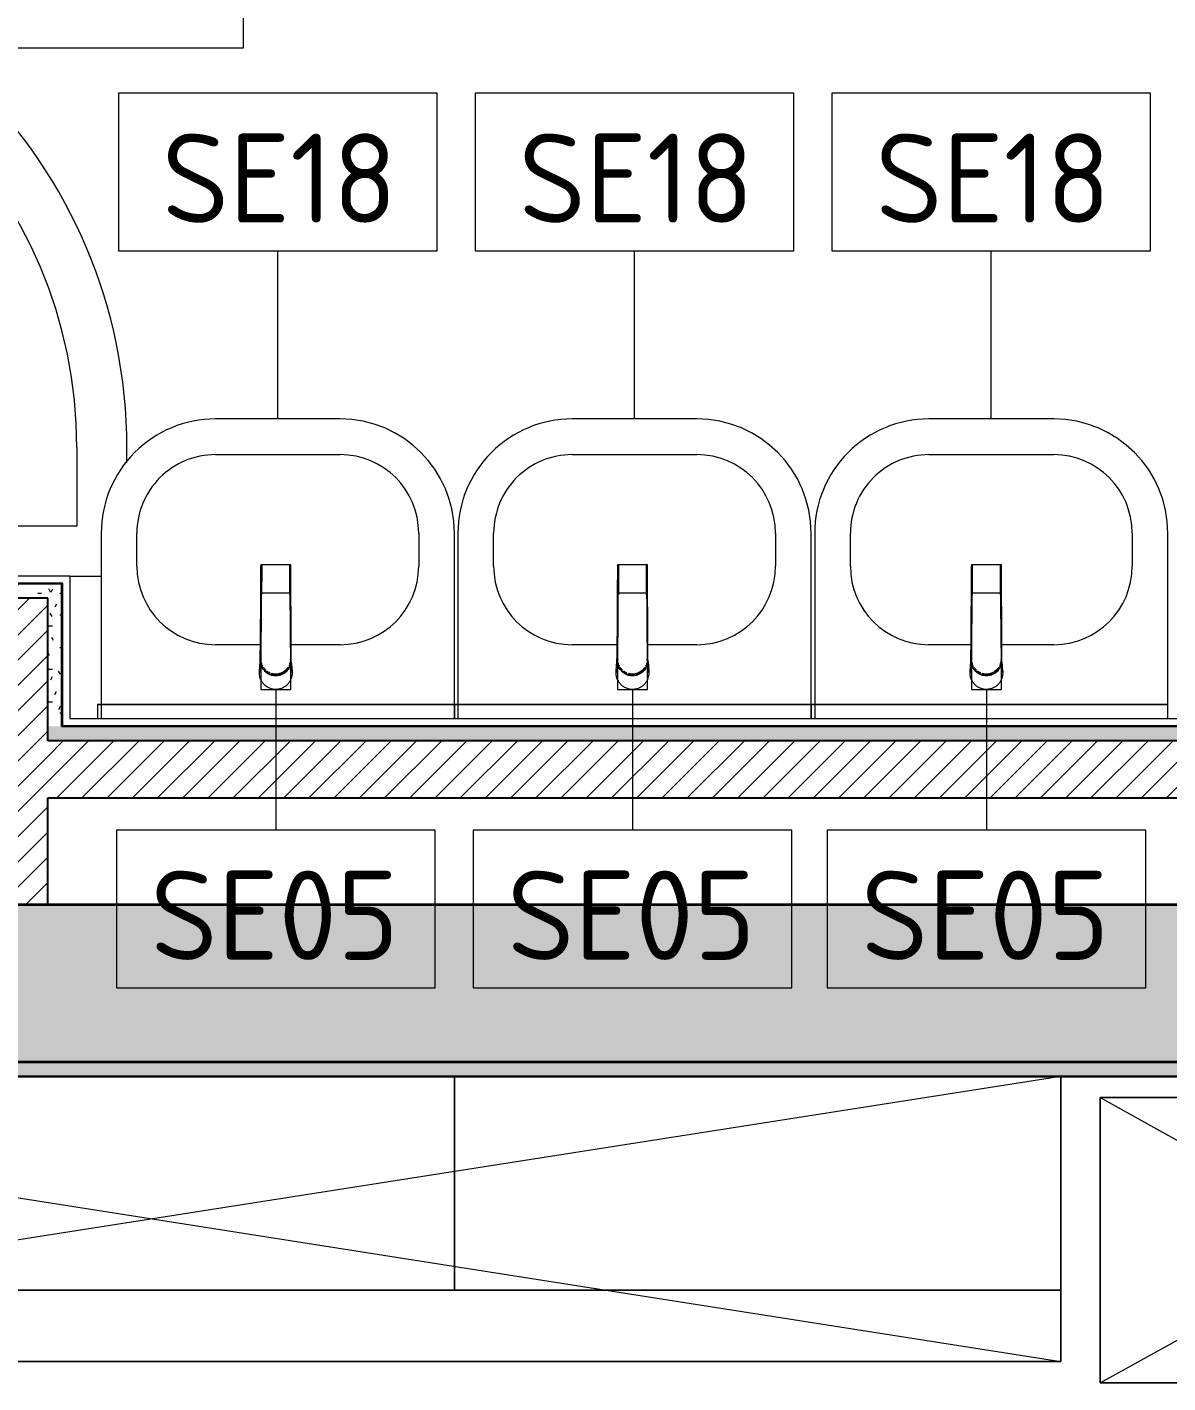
# Model space of a CAD drawing. Header units: millimetres. Extents: x 54725 to 263872, y -8553 to 29614.
# Drawn here: x 96866 to 98465, y 4730 to 6630 of the extents above; entities that cross this region are included whole.
import ezdxf

# ---------------------------------------------------------------- set-up
doc = ezdxf.new("R2010")
doc.units = ezdxf.units.MM
for name, color, linetype, lineweight, true_color in [('0-1', 7, 'Continuous', 9, 0x4994b4), ('A-WALL-1', 7, 'Continuous', 35, 0x3c3c3c), ('A-WALL-3', 7, 'Continuous', 25, 0x3c3c3c), ('A-WALL-FNSH-2', 7, 'Continuous', 15, 0x3c3c3c), ('P-SANR-FIXT-1', 7, 'Continuous', 15, 0x4994b4)]:
    doc.layers.add(name, color=color, linetype=linetype, lineweight=lineweight, true_color=true_color)
for name, color, linetype, lineweight in [('I-FURN', 7, 'Continuous', 9), ('I-WALL', 7, 'Continuous', 9), ('P-SANR-FIXT-IDEN', 7, 'Continuous', 9)]:
    doc.layers.add(name, color=color, linetype=linetype, lineweight=lineweight)
doc.styles.add('GOST Common', font='GOST_Common.ttf', dxfattribs={"height": 125})
pattern_1 = [(45, (1555.134, 0), (-17.6776695, 17.6776695), [])]
pattern_2 = [(0, (1555.134, 0), (60.96, 15.24), [5.029, -40.691, 5.029, -40.691, -243.84]), (0, (1555.134, 0), (60.96, 15.24), [-91.44, 5.029, -86.411, 5.029, -40.691, -106.68]), (0, (1555.134, 0), (60.96, 15.24), [-228.6, 5.029, -25.451, 5.029, -71.171]), (120, (1577.994, 7.62), (-43.6782272, 45.1729086), [5.029, -40.691, 5.029, -40.691, -243.84]), (120, (1577.994, 7.62), (-43.6782272, 45.1729086), [-91.44, 5.029, -86.411, 5.029, -40.691, -106.68]), (120, (1577.994, 7.62), (-43.6782272, 45.1729086), [-228.6, 5.029, -25.451, 5.029, -71.171]), (240, (1585.614, 38.1), (-17.2817728, -60.4129086), [5.029, -40.691, 5.029, -40.691, -243.84]), (240, (1585.614, 38.1), (-17.2817728, -60.4129086), [-91.44, 5.029, -86.411, 5.029, -40.691, -106.68]), (240, (1585.614, 38.1), (-17.2817728, -60.4129086), [-228.6, 5.029, -25.451, 5.029, -71.171])]

# ---------------------------------------------------------------- blocks, each defined once
blk = doc.blocks.new('Шкаф параметрический - 13_4-25587915-Фрагмент 1_11_ Групповая ячейка')
at = {"layer": 'I-FURN'}
for p, q in [((0, 0), (720, 400)), ((0, 400), (720, 0)), ((720, 400), (0, 400)), ((0, 400), (0, 0)), ((0, 0), (0, 400)), ((0, 400), (720, 400)), ((720, 0), (720, 400)), ((720, 400), (720, 0)), ((0, 0), (720, 0)), ((720, 0), (0, 0))]:
    blk.add_line(p, q, dxfattribs=at)
blk = doc.blocks.new('Шкаф параметрический - 1_33-25588469-Фрагмент 1_11_ Групповая ячейка')
at = {"layer": 'I-FURN'}
for p, q in [((0, 400), (1912.5, 100)), ((2550, 400), (0, 400)), ((0, 400), (0, 100)), ((0, 100), (0, 400)), ((0, 400), (2550, 400)), ((637.5, 100), (2550, 400)), ((2550, 100), (2550, 400)), ((2550, 400), (2550, 100)), ((0, 0), (637.5, 100)), ((0, 100), (0, 0)), ((0, 0), (0, 100)), ((1912.5, 100), (2550, 0)), ((2550, 0), (2550, 100)), ((2550, 100), (2550, 0)), ((0, 0), (2550, 0)), ((2550, 0), (0, 0))]:
    blk.add_line(p, q, dxfattribs=at)
blk = doc.blocks.new('зеркало круглое500д - 1_22а зеркало круглое d500-30453653-Фрагмент 1_11_ Групповая ячейка')
at = {"layer": 'I-FURN'}
for p, q in [((-250, 0), (-250, -20)), ((250, -20), (250, 0)), ((-250, -20), (250, -20)), ((250, -20), (-250, -20))]:
    blk.add_line(p, q, dxfattribs=at)
blk = doc.blocks.new('поддон угловой - 900х900-30799906-Фрагмент 1_11_ Групповая ячейка')
at = {"layer": 'P-SANR-FIXT-1'}
for p, q in [((-270, 450), (-449.9, 450)), ((-380, 115.3), (-380, 380)), ((-380, 380), (-270, 380)), ((-380, 45), (-380, 64.6)), ((-380, -380), (-380, -177)), ((380, -270), (380, -380)), ((450, -291), (450, -270)), ((380, -380), (-380, -380)), ((370.1, -450), (414.1, -450))]:
    blk.add_line(p, q, dxfattribs=at)
for centre, radius, start, end in [((-270, -270), 720, 360, 90), ((-270, -270), 650, 0, 90), ((-290, -290), 25, 90, 270), ((-290, -290), 25, 270, 90)]:
    blk.add_arc(centre, radius, start, end, dxfattribs=at)
blk = doc.blocks.new('Раковина Roca Debba 50x42 - гибкая подводка_ 640х550х165 PN6_3_ ХВ_ГВ накидная гайка BP DN15_ К-гл_кон_ П DN 50-V65-Фрагмент 1_11_ Групповая ячейка')
at = {"layer": 'P-SANR-FIXT-1'}
for p, q in [((-255, 0), (-255, -20)), ((240, -20), (240, 0)), ((-255, -20), (-255, -260)), ((240, -260), (240, -20)), ((-95, -103.6), (-21.9, -103.6)), ((20.8, -103.6), (80, -103.6)), ((-205, -260), (-205, -213.6)), ((190, -213.6), (190, -260)), ((80, -370), (-95, -370)), ((-95, -420), (80, -420))]:
    blk.add_line(p, q, dxfattribs=at)
for centre, radius, start, end in [((-95, -213.6), 110, 90, 180), ((80, -213.6), 110, 0, 90), ((-95, -260), 160, 180, 270), ((-95, -260), 110, 180, 270), ((80, -260), 160, 270, 0), ((80, -260), 110, 270, 0)]:
    blk.add_arc(centre, radius, start, end, dxfattribs=at)
blk = doc.blocks.new('Раковина Roca Debba 50x42 - гибкая подводка_ 640х550х165 PN6_3_ ХВ_ГВ накидная гайка BP DN15_ К-гл_кон_ П DN 50-V66-Фрагмент 1_11_ Групповая ячейка')
at = {"layer": 'P-SANR-FIXT-1'}
for p, q in [((-255, 0), (-255, -20)), ((240, -20), (240, 0)), ((-255, -20), (-255, -260)), ((240, -260), (240, -20)), ((-95, -103.6), (-26, -103.6)), ((16.8, -103.6), (80, -103.6)), ((-205, -260), (-205, -213.6)), ((190, -213.6), (190, -260)), ((80, -370), (-95, -370)), ((-95, -420), (80, -420))]:
    blk.add_line(p, q, dxfattribs=at)
for centre, radius, start, end in [((-95, -213.6), 110, 90, 180), ((80, -213.6), 110, 0, 90), ((-95, -260), 160, 180, 270), ((-95, -260), 110, 180, 270), ((80, -260), 160, 270, 0), ((80, -260), 110, 270, 0)]:
    blk.add_arc(centre, radius, start, end, dxfattribs=at)
blk = doc.blocks.new('смеситель для раковины - Default-V69-Фрагмент 1_11_ Групповая ячейка')
at = {"layer": '0-1'}
for p, q in [((19.7, 151.6), (-19.8, 151.6)), ((-20.3, 110), (-20.4, 97.5)), ((19.8, 111.8), (-19.8, 111.8)), ((20.4, 97.5), (20.3, 110)), ((-22.8, 3), (-21.8, 15.6)), ((-18.9, 7.6), (-19.6, 9.7)), ((21.8, 15.6), (22.8, 3))]:
    blk.add_line(p, q, dxfattribs=at)
at = {"layer": '0-1', "flags": 128}
for points in [[(-20.7, 150.6), (-20.7, 150.2), (-20.7, 149.2), (-20.7, 148.3), (-20.7, 146.9), (-20.7, 145.4), (-20.8, 134.7), (-21.1, 63.6), (-21.1, 93.2)], [(19.7, 151.6), (20, 151.6), (20.2, 151.6), (20.5, 151.4), (20.6, 151.2), (20.7, 151.1), (20.8, 150.9), (20.8, 150.6)], [(21, 17), (21.2, 25.7), (21, 77.4), (21, 111.4)], [(-21.8, 15.6), (-21.6, 25.5), (-21.4, 39.3), (-21.2, 64), (-21.1, 88)], [(-21.1, 22.2), (-21.1, 24.2), (-21.1, 63.3), (-21.1, 93.2)], [(-20, 10.8), (-20.8, 13.2), (-20.9, 15.4)], [(12.1, -0.1), (16.4, 3.8), (19.5, 8.8), (21, 14.5), (21, 16)]]:
    blk.add_lwpolyline(points, dxfattribs=at)
at = {"layer": 'P-SANR-FIXT-1'}
for p, q in [((21, 151.6), (-21, 151.6)), ((-21, 151.6), (-21, -23)), ((-19.7, 144), (-19.8, 111.8)), ((19.8, 111.8), (19.7, 144)), ((19.9, 143.1), (19.9, 140.7)), ((19.9, 136.7), (19.9, 133.6)), ((21, -23), (21, 151.6)), ((19.9, 131), (20, 126.2)), ((20, 115.7), (20, 113.5)), ((20, 111.3), (20, 108.6)), ((-22.9, 0.3), (-22.9, 0.9)), ((22.5, 5), (22.9, 0.9)), ((22.9, 0.9), (22.9, 0.3)), ((-21, -23), (21, -23))]:
    blk.add_line(p, q, dxfattribs=at)
at = {"layer": 'P-SANR-FIXT-1', "flags": 128}
for points in [[(-21.1, 16.9), (-21.1, 42.2), (-21, 67.6), (-20.8, 118.3), (-20.7, 143.7), (-20.7, 149.4), (-20.8, 150.2), (-20.9, 145.3), (-20.9, 138.9), (-21.1, 88.1)], [(-19.9, 125.8), (-19.9, 133.8), (-19.9, 138.3)], [(21.1, 88.1), (20.9, 138.9), (20.9, 145.3), (20.8, 150.2), (20.7, 149.4), (20.7, 143.7), (20.8, 118.3), (21, 67.6), (21.1, 42.2), (21.1, 16.9)], [(-20, 109.4), (-20, 111), (-20, 119.8)], [(20, 123.6), (20, 119.9), (20, 117.9)], [(-15.9, 4.1), (-13.1, 1.6), (-12.1, 0.9)], [(12.1, 0.9), (13.1, 1.6), (15.9, 4.1)], [(22.9, 0.9), (22.7, 3.2), (22.5, 5.6), (22.3, 7.9), (22.1, 10.8), (21.8, 15.2)], [(-10.3, -0.1), (-9.8, -0.4), (-6.1, -1.8), (-5.1, -2)], [(-2.7, -2.4), (-2.1, -2.5), (2.1, -2.5), (2.7, -2.4)], [(0.6, -3.9), (0.3, -3.9), (0.1, -3.9), (-0.1, -3.9), (-0.3, -3.9), (-0.6, -3.9)], [(5.1, -2), (6.1, -1.8), (9.8, -0.4), (10.3, -0.1)]]:
    blk.add_lwpolyline(points, dxfattribs=at)
at = {"layer": 'P-SANR-FIXT-1'}
for centre, major_axis, ratio, start_param, end_param in [((-19.8, 109.7), (-0.5, 0.002), 0.095846, 0.794229, 1.571164), ((19.8, 109.7), (0.5, 0.002), 0.095848, 4.711795, 5.488843), ((0, 17.2), (20.8, 0), 0.98634, 3.038054, 3.090126), ((0, 17.2), (20.8, 0), 0.98634, 0.051466, 0.103539), ((0, 17.2), (20.8, 0), 0.98634, 3.29536, 3.441377), ((0, 17.2), (20.8, 0), 0.98634, 5.983401, 6.129418), ((0, 17.2), (20.8, 0), 0.98634, 4.268583, 4.510817), ((0, 17.2), (18.5, 0), 0.986286, 4.671144, 4.753634), ((0, 17.2), (20.8, 0), 0.98634, 4.913948, 5.156189)]:
    blk.add_ellipse(centre, major_axis=major_axis, ratio=ratio, start_param=start_param, end_param=end_param, dxfattribs=at)
for points, knots in [([(-19.9, 147.4), (-19.9, 148), (-19.8, 149.3), (-19.8, 150.7), (-19.8, 151.5), (-19.8, 151.6), (-19.8, 151.6)], [0.1, 0.1, 0.1, 0.1, 0.2, 0.3, 0.4, 0.4725859, 0.4725859, 0.4725859, 0.4725859]), ([(-19.8, 151.6), (-19.7, 151.6), (-19.7, 151.6), (-19.7, 151.2), (-19.7, 150), (-19.7, 148.3), (-19.7, 146.2), (-19.7, 144.8), (-19.7, 144)], [0.4728347, 0.4728347, 0.4728347, 0.4728347, 0.5, 0.6, 0.7, 0.8, 0.9, 1, 1, 1, 1]), ([(19.7, 144), (19.7, 144.8), (19.7, 146.2), (19.7, 148.3), (19.7, 150), (19.7, 151.2), (19.7, 151.6), (19.7, 151.6), (19.7, 151.6)], [0, 0, 0, 0, 0.1, 0.2, 0.3, 0.4, 0.5, 0.5274121, 0.5274121, 0.5274121, 0.5274121]), ([(19.7, 151.6), (19.8, 151.6), (19.8, 151.5), (19.8, 150.7), (19.8, 149.3), (19.9, 148), (19.9, 147.4)], [0.5275209, 0.5275209, 0.5275209, 0.5275209, 0.6, 0.7, 0.8, 0.9, 0.9, 0.9, 0.9]), ([(-20.4, 97.4), (-20.4, 91.1), (-20.5, 81.8), (-20.6, 69.7), (-20.6, 60), (-20.7, 52.6), (-20.8, 47.4), (-20.8, 45.2), (-20.8, 43.5), (-20.9, 41.8), (-20.9, 39.8), (-20.9, 37.7), (-20.9, 36.2), (-20.9, 35.4), (-21, 34.1), (-21, 32.6), (-21, 31), (-21, 29.7), (-21, 28.6), (-21, 27.7), (-21, 26.8), (-21.1, 25.6), (-21.1, 22.9), (-21.1, 20.4), (-21.1, 18.4)], [0, 0, 0, 0, 0.222222, 0.333333, 0.444444, 0.583333, 0.618056, 0.652778, 0.670139, 0.6875, 0.722222, 0.756944, 0.774306, 0.782986, 0.791667, 0.826389, 0.84375, 0.861111, 0.878472, 0.887153, 0.895833, 0.913194, 0.930556, 1, 1, 1, 1]), ([(-19.8, 111.8), (-19.8, 111.8), (-19.8, 111.7), (-19.8, 110.9), (-19.8, 110.1), (-19.8, 109.7)], [0.4695548, 0.4695548, 0.4695548, 0.4695548, 0.6, 0.8, 1, 1, 1, 1]), ([(19.8, 109.7), (19.8, 110.1), (19.8, 110.9), (19.8, 111.7), (19.8, 111.8), (19.8, 111.8)], [0, 0, 0, 0, 0.2, 0.4, 0.5304748, 0.5304748, 0.5304748, 0.5304748]), ([(21.1, 18.4), (21.1, 19.2), (21.1, 20.8), (21.1, 23.1), (21.1, 25), (21.1, 26.5), (21, 27.6), (21, 28.6), (21, 30), (21, 31.7), (21, 33.4), (21, 34.6), (20.9, 35.2), (20.9, 35.7), (20.9, 36.3), (20.9, 36.9), (20.9, 38.1), (20.9, 39.8), (20.9, 41.4), (20.8, 42.8), (20.8, 44.1), (20.8, 45.8), (20.8, 48.6), (20.7, 53.5), (20.6, 60.7), (20.6, 68.9), (20.5, 76.5), (20.5, 85.7), (20.4, 92.7), (20.4, 97.4)], [0, 0, 0, 0, 0.027778, 0.055556, 0.083333, 0.097222, 0.111111, 0.125, 0.138889, 0.166667, 0.194444, 0.208333, 0.215278, 0.222222, 0.229167, 0.236111, 0.25, 0.277778, 0.305556, 0.319444, 0.333333, 0.361111, 0.388889, 0.444444, 0.555556, 0.666667, 0.75, 0.833333, 1, 1, 1, 1]), ([(-21.1, 88.1), (-21.1, 85.7), (-21.1, 82.2), (-21.1, 77.5), (-21.2, 73.9), (-21.2, 70.4), (-21.2, 66.8), (-21.2, 63.9), (-21.2, 61.5), (-21.2, 59.8), (-21.2, 58), (-21.2, 55.7), (-21.3, 52.8), (-21.3, 49.3), (-21.3, 46), (-21.3, 42.6), (-21.4, 39.4), (-21.4, 36.2), (-21.5, 32.2), (-21.5, 27.5), (-21.7, 20.9), (-21.8, 17.2), (-21.8, 15.2)], [0, 0, 0, 0, 0.083333, 0.125, 0.166667, 0.208333, 0.25, 0.291667, 0.3125, 0.333333, 0.354167, 0.375, 0.416667, 0.458333, 0.5, 0.541667, 0.583333, 0.625, 0.666667, 0.75, 0.833333, 1, 1, 1, 1]), ([(20.4, 88.2), (20.4, 88.1), (20.5, 88), (20.6, 87.8), (20.7, 87.5), (20.7, 87.4), (20.7, 87.3)], [0.19375, 0.19375, 0.19375, 0.19375, 0.25, 0.3, 0.35, 0.4, 0.4, 0.4, 0.4]), ([(21.8, 15.2), (21.8, 16.4), (21.7, 19.4), (21.6, 24.2), (21.5, 28.2), (21.5, 30.6), (21.5, 32.4), (21.4, 34.1), (21.4, 35.8), (21.4, 37.3), (21.4, 38.7), (21.4, 39.8), (21.4, 41), (21.3, 42.6), (21.3, 44.7), (21.3, 47.5), (21.3, 50.9), (21.2, 55.1), (21.2, 60), (21.2, 65.1), (21.2, 69.9), (21.2, 74.5), (21.1, 80.6), (21.1, 85.1), (21.1, 88.1)], [0, 0, 0, 0, 0.142857, 0.285714, 0.357143, 0.392857, 0.428571, 0.464286, 0.5, 0.535714, 0.553571, 0.571429, 0.589286, 0.607143, 0.642857, 0.678571, 0.714286, 0.75, 0.785714, 0.821429, 0.857143, 0.892857, 0.928571, 1, 1, 1, 1]), ([(-18.3, 9.9), (-18.8, 10.8), (-20.1, 14), (-20.7, 17.5), (-20.7, 19.9)], [-0.157337, -0.157337, -0.157337, -0.157337, -0.1111111, 0, 0, 0, 0]), ([(20.7, 19.9), (20.7, 17.5), (20.1, 14), (18.8, 10.8), (18.3, 9.9)], [-1, -1, -1, -1, -0.8888889, -0.8424724, -0.8424724, -0.8424724, -0.8424724]), ([(-21.8, 15.2), (-21.9, 13.9), (-22, 12.1), (-22.1, 10.1), (-22.2, 8.7), (-22.3, 7.5), (-22.4, 6.6), (-22.5, 5.7), (-22.6, 4.8), (-22.7, 3.8), (-22.8, 2.5), (-22.9, 1.5), (-22.9, 0.9)], [0, 0, 0, 0, 0.166667, 0.25, 0.333333, 0.416667, 0.5, 0.583333, 0.666667, 0.75, 0.833333, 1, 1, 1, 1]), ([(22.9, 0.3), (22.9, -2.5), (22.3, -6.4), (20, -11.4), (17.7, -14.7), (14.9, -17.6), (11.6, -20), (7.9, -21.7), (4.5, -22.6), (1.5, -23), (-1.9, -23), (-6, -22.4), (-10, -20.8), (-12.8, -19.1), (-14.8, -17.5), (-16.7, -15.8), (-18.8, -13.3), (-21.9, -8.1), (-22.9, -3.2), (-22.9, 0.3)], [0, 0, 0, 0, 0.111111, 0.166667, 0.222222, 0.277778, 0.333333, 0.388889, 0.444444, 0.479167, 0.513889, 0.583333, 0.652778, 0.6875, 0.722222, 0.756944, 0.791667, 0.861111, 1, 1, 1, 1]), ([(-16.4, 3.7), (-16.6, 4.1), (-17.6, 5.3), (-18.7, 7.1), (-19.6, 9), (-20.1, 10.6), (-20.6, 12.1), (-21, 14.3), (-21.1, 15.9), (-21.1, 16.9)], [0.5566569, 0.5566569, 0.5566569, 0.5566569, 0.6, 0.7, 0.75, 0.8, 0.85, 0.9, 1, 1, 1, 1]), ([(-21.1, 16.2), (-21, 14.1), (-20.4, 11), (-18.7, 7.6), (-17.5, 5.8), (-16.4, 4.5), (-15.2, 3.2), (-13.9, 2.1), (-12.5, 1), (-10.9, 0.1), (-9.2, -0.7), (-6.9, -1.7), (-3.8, -2.5), (0, -2.8), (3.8, -2.5), (6.9, -1.7), (9, -0.9), (10.1, -0.3), (10.9, 0.1), (11.7, 0.5), (12.7, 1.2), (13.9, 2), (15, 3), (15.8, 3.8), (16.2, 4.2), (16.3, 4.4)], [0.0034394, 0.0034394, 0.0034394, 0.0034394, 0.1111111, 0.1666667, 0.1944444, 0.2222222, 0.25, 0.2777778, 0.3055556, 0.3333333, 0.3611111, 0.3888889, 0.4444444, 0.5, 0.5555556, 0.6111111, 0.6388889, 0.6527778, 0.6666667, 0.6805556, 0.6944444, 0.7222222, 0.75, 0.7638889, 0.7753269, 0.7753269, 0.7753269, 0.7753269]), ([(-20.8, 14.6), (-20.7, 14.1), (-20.6, 12.9), (-20.2, 11.6), (-20, 10.9)], [0, 0, 0, 0, 0.4, 1, 1, 1, 1]), ([(-19.3, 9.3), (-19.1, 8.7), (-18.5, 7.4), (-17.6, 6.2), (-17.1, 5.5)], [0.2222222, 0.2222222, 0.2222222, 0.2222222, 0.4444444, 0.7777778, 0.7777778, 0.7777778, 0.7777778]), ([(-13.9, 4), (-14.7, 4.7), (-15.8, 6), (-16.9, 7.4), (-17.2, 8)], [-0.26859689, -0.26859689, -0.26859689, -0.26859689, -0.22222222, -0.18982564, -0.18982564, -0.18982564, -0.18982564]), ([(-10, -1.5), (-10.9, -1), (-12.8, 0.2), (-14.5, 1.7), (-15.3, 2.6), (-15.4, 2.7)], [0.3, 0.3, 0.3, 0.3, 0.4, 0.5, 0.5124698, 0.5124698, 0.5124698, 0.5124698]), ([(-7.8, 0), (-8.7, 0.4), (-10.3, 1.2), (-11.7, 2.2), (-12.3, 2.7)], [-0.37982072, -0.37982072, -0.37982072, -0.37982072, -0.33333333, -0.30027801, -0.30027801, -0.30027801, -0.30027801]), ([(17.3, 8), (16.9, 7.4), (15, 4.8), (10.7, 1.1), (3.8, -1.6), (-2, -1.6), (-5.1, -0.9), (-5.8, -0.7)], [-0.8101744, -0.8101744, -0.8101744, -0.8101744, -0.7777778, -0.6666667, -0.5555556, -0.4444444, -0.4109505, -0.4109505, -0.4109505, -0.4109505]), ([(20.9, 14), (20.9, 13.9), (20.7, 12.8), (20.2, 10.6), (19, 7.6), (16.7, 3.9), (12.9, 0), (8, -2.6), (4.7, -3.4), (3.5, -3.6)], [0.0919533, 0.0919533, 0.0919533, 0.0919533, 0.1, 0.2, 0.3, 0.4, 0.6, 0.8, 0.9091362, 0.9091362, 0.9091362, 0.9091362]), ([(16.4, 4.5), (16.6, 4.7), (17, 5.2), (17.7, 6.2), (18.6, 7.6), (19.3, 9), (19.7, 9.9), (19.9, 10.5), (20, 10.9), (20.2, 11.2), (20.3, 11.7), (20.6, 12.6), (20.8, 13.8), (21, 15.1), (21.1, 16), (21.1, 16.4)], [0.7777778, 0.7777778, 0.7777778, 0.7777778, 0.7916667, 0.8055556, 0.8333333, 0.8611111, 0.875, 0.8819444, 0.8888889, 0.8958333, 0.9027778, 0.9166667, 0.9444444, 0.9722222, 1, 1, 1, 1]), ([(17.1, 5.5), (17.5, 6), (18.6, 7.6), (19.5, 9.4), (19.9, 10.7)], [0.2222222, 0.2222222, 0.2222222, 0.2222222, 0.4444444, 0.9768048, 0.9768048, 0.9768048, 0.9768048]), ([(20.2, 11.7), (20.3, 12), (20.6, 12.9), (20.7, 13.9), (20.8, 14.6)], [0.2222222, 0.2222222, 0.2222222, 0.2222222, 0.4444444, 1, 1, 1, 1]), ([(-0.6, -3.9), (-1.6, -3.9), (-3.8, -3.7), (-6.8, -2.9), (-8.7, -2.1), (-9.5, -1.7)], [0, 0, 0, 0, 0.1, 0.2, 0.2837623, 0.2837623, 0.2837623, 0.2837623]), ([(-0.6, -3.9), (-0.6, -3.9), (-0.6, -3.7), (-0.6, -3.5), (-0.6, -3.3), (-0.6, -3.2)], [0, 0, 0, 0, 0.3636364, 0.5454545, 0.7272727, 0.7272727, 0.7272727, 0.7272727]), ([(0.6, -3.9), (0.6, -3.9), (0.6, -3.7), (0.6, -3.5), (0.6, -3.3), (0.6, -3.2)], [0, 0, 0, 0, 0.3636364, 0.5454545, 0.7272727, 0.7272727, 0.7272727, 0.7272727])]:
    blk.add_open_spline(points, degree=3, knots=knots, dxfattribs=at)
for points in [[(-19.8, 111.8), (-19.8, 111.8), (-19.8, 111.8), (-19.8, 111.8)], [(-19.8, 110), (-19.8, 110.3), (-19.8, 110.6), (-19.8, 110.9)], [(19.8, 111.8), (19.8, 111.8), (19.8, 111.8), (19.8, 111.8)], [(19.8, 110.9), (19.8, 110.6), (19.8, 110.3), (19.8, 110)], [(-20.5, 88.2), (-20.6, 88.2), (-20.7, 88.2), (-20.8, 88.2)], [(-22.9, 0.9), (-22.9, 2.2), (-22.8, 3.6), (-22.6, 4.9)], [(2.5, -3.8), (1.8, -3.9), (1.2, -3.9), (0.6, -3.9)]]:
    blk.add_open_spline(points, degree=3, dxfattribs=at)
blk = doc.blocks.new('смеситель для раковины - Default-V68-Фрагмент 1_11_ Групповая ячейка')
at = {"layer": '0-1'}
for p, q in [((19.7, 151.6), (-19.8, 151.6)), ((-20.3, 110), (-20.4, 97.5)), ((19.8, 111.8), (-19.8, 111.8)), ((20.4, 97.5), (20.3, 110)), ((-22.8, 3), (-21.8, 15.6)), ((-18.9, 7.6), (-19.6, 9.7)), ((21.8, 15.6), (22.8, 3))]:
    blk.add_line(p, q, dxfattribs=at)
at = {"layer": '0-1', "flags": 128}
for points in [[(-20.7, 150.6), (-20.7, 150.2), (-20.7, 149.2), (-20.7, 148.3), (-20.7, 146.9), (-20.7, 145.4), (-20.8, 134.7), (-21.1, 63.6), (-21.1, 93.2)], [(19.7, 151.6), (20, 151.6), (20.2, 151.6), (20.5, 151.4), (20.6, 151.2), (20.7, 151.1), (20.8, 150.9), (20.8, 150.6)], [(21, 17), (21.2, 25.7), (21, 77.4), (21, 111.4)], [(-21.8, 15.6), (-21.6, 25.5), (-21.4, 39.3), (-21.2, 64), (-21.1, 88)], [(-21.1, 22.2), (-21.1, 24.2), (-21.1, 63.3), (-21.1, 93.2)], [(-20, 10.8), (-20.8, 13.2), (-20.9, 15.4)], [(12.1, -0.1), (16.4, 3.8), (19.5, 8.8), (21, 14.5), (21, 16)]]:
    blk.add_lwpolyline(points, dxfattribs=at)
at = {"layer": 'P-SANR-FIXT-1'}
for p, q in [((21, 151.6), (-21, 151.6)), ((-21, 151.6), (-21, -23)), ((-19.7, 144), (-19.8, 111.8)), ((19.8, 111.8), (19.7, 144)), ((19.9, 143.1), (19.9, 140.7)), ((19.9, 136.7), (19.9, 133.6)), ((21, -23), (21, 151.6)), ((19.9, 131), (20, 126.2)), ((20, 115.7), (20, 113.5)), ((20, 111.3), (20, 108.6)), ((-22.9, 0.3), (-22.9, 0.9)), ((22.5, 5), (22.9, 0.9)), ((22.9, 0.9), (22.9, 0.3)), ((-21, -23), (21, -23))]:
    blk.add_line(p, q, dxfattribs=at)
at = {"layer": 'P-SANR-FIXT-1', "flags": 128}
for points in [[(-21.1, 16.9), (-21.1, 42.2), (-21, 67.6), (-20.8, 118.3), (-20.7, 143.7), (-20.7, 149.4), (-20.8, 150.2), (-20.9, 145.3), (-20.9, 138.9), (-21.1, 88.1)], [(-19.9, 125.8), (-19.9, 133.8), (-19.9, 138.3)], [(21.1, 88.1), (20.9, 138.9), (20.9, 145.3), (20.8, 150.2), (20.7, 149.4), (20.7, 143.7), (20.8, 118.3), (21, 67.6), (21.1, 42.2), (21.1, 16.9)], [(-20, 109.4), (-20, 111), (-20, 119.8)], [(20, 123.6), (20, 119.9), (20, 117.9)], [(-15.9, 4.1), (-13.1, 1.6), (-12.1, 0.9)], [(12.1, 0.9), (13.1, 1.6), (15.9, 4.1)], [(22.9, 0.9), (22.7, 3.2), (22.5, 5.6), (22.3, 7.9), (22.1, 10.8), (21.8, 15.2)], [(-10.3, -0.1), (-9.8, -0.4), (-6.1, -1.8), (-5.1, -2)], [(-2.7, -2.4), (-2.1, -2.5), (2.1, -2.5), (2.7, -2.4)], [(0.6, -3.9), (0.3, -3.9), (0.1, -3.9), (-0.1, -3.9), (-0.3, -3.9), (-0.6, -3.9)], [(5.1, -2), (6.1, -1.8), (9.8, -0.4), (10.3, -0.1)]]:
    blk.add_lwpolyline(points, dxfattribs=at)
at = {"layer": 'P-SANR-FIXT-1'}
for centre, major_axis, ratio, start_param, end_param in [((-19.8, 109.7), (-0.5, 0.002), 0.095846, 0.794229, 1.571164), ((19.8, 109.7), (0.5, 0.002), 0.095848, 4.711795, 5.488843), ((0, 17.2), (20.8, 0), 0.98634, 3.038054, 3.090126), ((0, 17.2), (20.8, 0), 0.98634, 0.051466, 0.103539), ((0, 17.2), (20.8, 0), 0.98634, 3.29536, 3.441377), ((0, 17.2), (20.8, 0), 0.98634, 5.983401, 6.129418), ((0, 17.2), (20.8, 0), 0.98634, 4.268583, 4.510817), ((0, 17.2), (18.5, 0), 0.986286, 4.671144, 4.753634), ((0, 17.2), (20.8, 0), 0.98634, 4.913948, 5.156189)]:
    blk.add_ellipse(centre, major_axis=major_axis, ratio=ratio, start_param=start_param, end_param=end_param, dxfattribs=at)
for points, knots in [([(-19.9, 147.4), (-19.9, 148), (-19.8, 149.3), (-19.8, 150.7), (-19.8, 151.5), (-19.8, 151.6), (-19.8, 151.6)], [0.1, 0.1, 0.1, 0.1, 0.2, 0.3, 0.4, 0.4725859, 0.4725859, 0.4725859, 0.4725859]), ([(-19.8, 151.6), (-19.7, 151.6), (-19.7, 151.6), (-19.7, 151.2), (-19.7, 150), (-19.7, 148.3), (-19.7, 146.2), (-19.7, 144.8), (-19.7, 144)], [0.4728347, 0.4728347, 0.4728347, 0.4728347, 0.5, 0.6, 0.7, 0.8, 0.9, 1, 1, 1, 1]), ([(19.7, 144), (19.7, 144.8), (19.7, 146.2), (19.7, 148.3), (19.7, 150), (19.7, 151.2), (19.7, 151.6), (19.7, 151.6), (19.7, 151.6)], [0, 0, 0, 0, 0.1, 0.2, 0.3, 0.4, 0.5, 0.5274121, 0.5274121, 0.5274121, 0.5274121]), ([(19.7, 151.6), (19.8, 151.6), (19.8, 151.5), (19.8, 150.7), (19.8, 149.3), (19.9, 148), (19.9, 147.4)], [0.5275209, 0.5275209, 0.5275209, 0.5275209, 0.6, 0.7, 0.8, 0.9, 0.9, 0.9, 0.9]), ([(-20.4, 97.4), (-20.4, 91.1), (-20.5, 81.8), (-20.6, 69.7), (-20.6, 60), (-20.7, 52.6), (-20.8, 47.4), (-20.8, 45.2), (-20.8, 43.5), (-20.9, 41.8), (-20.9, 39.8), (-20.9, 37.7), (-20.9, 36.2), (-20.9, 35.4), (-21, 34.1), (-21, 32.6), (-21, 31), (-21, 29.7), (-21, 28.6), (-21, 27.7), (-21, 26.8), (-21.1, 25.6), (-21.1, 22.9), (-21.1, 20.4), (-21.1, 18.4)], [0, 0, 0, 0, 0.222222, 0.333333, 0.444444, 0.583333, 0.618056, 0.652778, 0.670139, 0.6875, 0.722222, 0.756944, 0.774306, 0.782986, 0.791667, 0.826389, 0.84375, 0.861111, 0.878472, 0.887153, 0.895833, 0.913194, 0.930556, 1, 1, 1, 1]), ([(-19.8, 111.8), (-19.8, 111.8), (-19.8, 111.7), (-19.8, 110.9), (-19.8, 110.1), (-19.8, 109.7)], [0.4695548, 0.4695548, 0.4695548, 0.4695548, 0.6, 0.8, 1, 1, 1, 1]), ([(19.8, 109.7), (19.8, 110.1), (19.8, 110.9), (19.8, 111.7), (19.8, 111.8), (19.8, 111.8)], [0, 0, 0, 0, 0.2, 0.4, 0.5304748, 0.5304748, 0.5304748, 0.5304748]), ([(21.1, 18.4), (21.1, 19.2), (21.1, 20.8), (21.1, 23.1), (21.1, 25), (21.1, 26.5), (21, 27.6), (21, 28.6), (21, 30), (21, 31.7), (21, 33.4), (21, 34.6), (20.9, 35.2), (20.9, 35.7), (20.9, 36.3), (20.9, 36.9), (20.9, 38.1), (20.9, 39.8), (20.9, 41.4), (20.8, 42.8), (20.8, 44.1), (20.8, 45.8), (20.8, 48.6), (20.7, 53.5), (20.6, 60.7), (20.6, 68.9), (20.5, 76.5), (20.5, 85.7), (20.4, 92.7), (20.4, 97.4)], [0, 0, 0, 0, 0.027778, 0.055556, 0.083333, 0.097222, 0.111111, 0.125, 0.138889, 0.166667, 0.194444, 0.208333, 0.215278, 0.222222, 0.229167, 0.236111, 0.25, 0.277778, 0.305556, 0.319444, 0.333333, 0.361111, 0.388889, 0.444444, 0.555556, 0.666667, 0.75, 0.833333, 1, 1, 1, 1]), ([(-21.1, 88.1), (-21.1, 85.7), (-21.1, 82.2), (-21.1, 77.5), (-21.2, 73.9), (-21.2, 70.4), (-21.2, 66.8), (-21.2, 63.9), (-21.2, 61.5), (-21.2, 59.8), (-21.2, 58), (-21.2, 55.7), (-21.3, 52.8), (-21.3, 49.3), (-21.3, 46), (-21.3, 42.6), (-21.4, 39.4), (-21.4, 36.2), (-21.5, 32.2), (-21.5, 27.5), (-21.7, 20.9), (-21.8, 17.2), (-21.8, 15.2)], [0, 0, 0, 0, 0.083333, 0.125, 0.166667, 0.208333, 0.25, 0.291667, 0.3125, 0.333333, 0.354167, 0.375, 0.416667, 0.458333, 0.5, 0.541667, 0.583333, 0.625, 0.666667, 0.75, 0.833333, 1, 1, 1, 1]), ([(20.4, 88.2), (20.4, 88.1), (20.5, 88), (20.6, 87.8), (20.7, 87.5), (20.7, 87.4), (20.7, 87.3)], [0.19375, 0.19375, 0.19375, 0.19375, 0.25, 0.3, 0.35, 0.4, 0.4, 0.4, 0.4]), ([(21.8, 15.2), (21.8, 16.4), (21.7, 19.4), (21.6, 24.2), (21.5, 28.2), (21.5, 30.6), (21.5, 32.4), (21.4, 34.1), (21.4, 35.8), (21.4, 37.3), (21.4, 38.7), (21.4, 39.8), (21.4, 41), (21.3, 42.6), (21.3, 44.7), (21.3, 47.5), (21.3, 50.9), (21.2, 55.1), (21.2, 60), (21.2, 65.1), (21.2, 69.9), (21.2, 74.5), (21.1, 80.6), (21.1, 85.1), (21.1, 88.1)], [0, 0, 0, 0, 0.142857, 0.285714, 0.357143, 0.392857, 0.428571, 0.464286, 0.5, 0.535714, 0.553571, 0.571429, 0.589286, 0.607143, 0.642857, 0.678571, 0.714286, 0.75, 0.785714, 0.821429, 0.857143, 0.892857, 0.928571, 1, 1, 1, 1]), ([(-18.3, 9.9), (-18.8, 10.8), (-20.1, 14), (-20.7, 17.5), (-20.7, 19.9)], [-0.157337, -0.157337, -0.157337, -0.157337, -0.1111111, 0, 0, 0, 0]), ([(20.7, 19.9), (20.7, 17.5), (20.1, 14), (18.8, 10.8), (18.3, 9.9)], [-1, -1, -1, -1, -0.8888889, -0.8424724, -0.8424724, -0.8424724, -0.8424724]), ([(-21.8, 15.2), (-21.9, 13.9), (-22, 12.1), (-22.1, 10.1), (-22.2, 8.7), (-22.3, 7.5), (-22.4, 6.6), (-22.5, 5.7), (-22.6, 4.8), (-22.7, 3.8), (-22.8, 2.5), (-22.9, 1.5), (-22.9, 0.9)], [0, 0, 0, 0, 0.166667, 0.25, 0.333333, 0.416667, 0.5, 0.583333, 0.666667, 0.75, 0.833333, 1, 1, 1, 1]), ([(22.9, 0.3), (22.9, -2.5), (22.3, -6.4), (20, -11.4), (17.7, -14.7), (14.9, -17.6), (11.6, -20), (7.9, -21.7), (4.5, -22.6), (1.5, -23), (-1.9, -23), (-6, -22.4), (-10, -20.8), (-12.8, -19.1), (-14.8, -17.5), (-16.7, -15.8), (-18.8, -13.3), (-21.9, -8.1), (-22.9, -3.2), (-22.9, 0.3)], [0, 0, 0, 0, 0.111111, 0.166667, 0.222222, 0.277778, 0.333333, 0.388889, 0.444444, 0.479167, 0.513889, 0.583333, 0.652778, 0.6875, 0.722222, 0.756944, 0.791667, 0.861111, 1, 1, 1, 1]), ([(-16.4, 3.7), (-16.6, 4.1), (-17.6, 5.3), (-18.7, 7.1), (-19.6, 9), (-20.1, 10.6), (-20.6, 12.1), (-21, 14.3), (-21.1, 15.9), (-21.1, 16.9)], [0.5566569, 0.5566569, 0.5566569, 0.5566569, 0.6, 0.7, 0.75, 0.8, 0.85, 0.9, 1, 1, 1, 1]), ([(-21.1, 16.4), (-21.1, 14.3), (-20.4, 11.1), (-18.7, 7.6), (-17.5, 5.8), (-16.4, 4.5), (-15.2, 3.2), (-13.9, 2.1), (-12.5, 1), (-10.9, 0.1), (-9.2, -0.7), (-6.9, -1.7), (-3.8, -2.5), (0, -2.8), (3.8, -2.5), (6.9, -1.7), (9, -0.9), (10.1, -0.3), (10.9, 0.1), (11.7, 0.5), (12.7, 1.2), (13.9, 2), (15, 3), (15.8, 3.8), (16.4, 4.5), (17, 5.2), (17.7, 6.2), (18.6, 7.6), (19.3, 9), (19.7, 9.9), (19.9, 10.5), (20, 10.9), (20.2, 11.2), (20.3, 11.7), (20.6, 12.6), (20.8, 13.8), (21, 15.1), (21.1, 16), (21.1, 16.4)], [0, 0, 0, 0, 0.111111, 0.166667, 0.194444, 0.222222, 0.25, 0.277778, 0.305556, 0.333333, 0.361111, 0.388889, 0.444444, 0.5, 0.555556, 0.611111, 0.638889, 0.652778, 0.666667, 0.680556, 0.694444, 0.722222, 0.75, 0.763889, 0.777778, 0.791667, 0.805556, 0.833333, 0.861111, 0.875, 0.881944, 0.888889, 0.895833, 0.902778, 0.916667, 0.944444, 0.972222, 1, 1, 1, 1]), ([(-20.8, 14.6), (-20.7, 14.1), (-20.6, 12.9), (-20.2, 11.6), (-20, 10.9)], [0, 0, 0, 0, 0.4, 1, 1, 1, 1]), ([(-19.3, 9.3), (-19.1, 8.7), (-18.5, 7.4), (-17.6, 6.2), (-17.1, 5.5)], [0.2222222, 0.2222222, 0.2222222, 0.2222222, 0.4444444, 0.7777778, 0.7777778, 0.7777778, 0.7777778]), ([(-13.9, 4), (-14.7, 4.7), (-15.8, 6), (-16.9, 7.4), (-17.2, 8)], [-0.26859689, -0.26859689, -0.26859689, -0.26859689, -0.22222222, -0.18982564, -0.18982564, -0.18982564, -0.18982564]), ([(-10, -1.5), (-10.9, -1), (-12.8, 0.2), (-14.5, 1.7), (-15.3, 2.6), (-15.4, 2.7)], [0.3, 0.3, 0.3, 0.3, 0.4, 0.5, 0.5124698, 0.5124698, 0.5124698, 0.5124698]), ([(-7.8, 0), (-8.7, 0.4), (-10.3, 1.2), (-11.7, 2.2), (-12.3, 2.7)], [-0.37982072, -0.37982072, -0.37982072, -0.37982072, -0.33333333, -0.30027801, -0.30027801, -0.30027801, -0.30027801]), ([(17.3, 8), (16.9, 7.4), (15, 4.8), (10.7, 1.1), (3.8, -1.6), (-2, -1.6), (-5.1, -0.9), (-5.8, -0.7)], [-0.8101744, -0.8101744, -0.8101744, -0.8101744, -0.7777778, -0.6666667, -0.5555556, -0.4444444, -0.4109505, -0.4109505, -0.4109505, -0.4109505]), ([(20.9, 14), (20.9, 13.9), (20.7, 12.8), (20.2, 10.6), (19, 7.6), (16.7, 3.9), (12.9, 0), (8, -2.6), (4.7, -3.4), (3.5, -3.6)], [0.0919533, 0.0919533, 0.0919533, 0.0919533, 0.1, 0.2, 0.3, 0.4, 0.6, 0.8, 0.9091362, 0.9091362, 0.9091362, 0.9091362]), ([(17.1, 5.5), (17.5, 6), (18.6, 7.6), (19.5, 9.4), (19.9, 10.7)], [0.2222222, 0.2222222, 0.2222222, 0.2222222, 0.4444444, 0.9768048, 0.9768048, 0.9768048, 0.9768048]), ([(20.2, 11.7), (20.3, 12), (20.6, 12.9), (20.7, 13.9), (20.8, 14.6)], [0.2222222, 0.2222222, 0.2222222, 0.2222222, 0.4444444, 1, 1, 1, 1]), ([(-0.6, -3.9), (-1.6, -3.9), (-3.8, -3.7), (-6.8, -2.9), (-8.7, -2.1), (-9.5, -1.7)], [0, 0, 0, 0, 0.1, 0.2, 0.2837623, 0.2837623, 0.2837623, 0.2837623]), ([(-0.6, -3.9), (-0.6, -3.9), (-0.6, -3.7), (-0.6, -3.5), (-0.6, -3.3), (-0.6, -3.2)], [0, 0, 0, 0, 0.3636364, 0.5454545, 0.7272727, 0.7272727, 0.7272727, 0.7272727]), ([(0.6, -3.9), (0.6, -3.9), (0.6, -3.7), (0.6, -3.5), (0.6, -3.3), (0.6, -3.2)], [0, 0, 0, 0, 0.3636364, 0.5454545, 0.7272727, 0.7272727, 0.7272727, 0.7272727])]:
    blk.add_open_spline(points, degree=3, knots=knots, dxfattribs=at)
for points in [[(-19.8, 111.8), (-19.8, 111.8), (-19.8, 111.8), (-19.8, 111.8)], [(-19.8, 110), (-19.8, 110.3), (-19.8, 110.6), (-19.8, 110.9)], [(19.8, 111.8), (19.8, 111.8), (19.8, 111.8), (19.8, 111.8)], [(19.8, 110.9), (19.8, 110.6), (19.8, 110.3), (19.8, 110)], [(-20.5, 88.2), (-20.6, 88.2), (-20.7, 88.2), (-20.8, 88.2)], [(-22.9, 0.9), (-22.9, 2.2), (-22.8, 3.6), (-22.6, 4.9)], [(2.5, -3.8), (1.8, -3.9), (1.2, -3.9), (0.6, -3.9)]]:
    blk.add_open_spline(points, degree=3, dxfattribs=at)
blk = doc.blocks.new('М_сантехническая_рамка1 - В рамке-30590747-Фрагмент 1_11_ Групповая ячейка')
at = {"layer": 'P-SANR-FIXT-IDEN'}
for p, q in [((4.293, 2.24), (-4.639, 2.24)), ((-4.639, 2.24), (-4.639, -2.178)), ((4.293, -2.178), (4.293, 2.24)), ((-4.639, -2.178), (4.293, -2.178))]:
    blk.add_line(p, q, dxfattribs=at)

msp = doc.modelspace()

# ---------------------------------------------------------------- hatches: boundary and pattern name
at = {"layer": 'I-WALL'}
h = msp.add_hatch(dxfattribs=at)
h.set_pattern_fill('FP_35', color=256, style=0, pattern_type=2)
h.set_pattern_definition(pattern_2)
h.paths.add_polyline_path([(96895.1, 5830), (96895.1, 5850), (96075.1, 5850), (96075.1, 5830), (96884, 5830)])
h = msp.add_hatch(dxfattribs=at)
h.set_pattern_fill('FP_35', color=256, style=0, pattern_type=2)
h.set_pattern_definition(pattern_2)
h.paths.add_polyline_path([(96915.1, 5650), (96915.1, 5850), (96895.1, 5850), (96895.1, 5650)])
h = msp.add_hatch(dxfattribs=at)
h.set_pattern_fill('FP_28', color=256, style=0, pattern_type=2)
h.set_pattern_definition(pattern_1)
h.paths.add_polyline_path([(96884, 5400), (96895.1, 5400), (96895.1, 5830), (96815.1, 5830), (96815.1, 5400)])
h = msp.add_hatch(dxfattribs=at)
h.set_pattern_fill('FP_35', color=256, style=0, pattern_type=2)
h.set_pattern_definition(pattern_2)
h.paths.add_polyline_path([(98879.3, 5630), (99475.1, 5630), (99475.1, 5650), (96895.1, 5650), (96895.1, 5630), (98802.6, 5630)])
h = msp.add_hatch(dxfattribs=at)
h.set_pattern_fill('FP_28', color=256, style=0, pattern_type=2)
h.set_pattern_definition(pattern_1)
h.paths.add_polyline_path([(99395.1, 5550), (99395.1, 5630), (96895.1, 5630), (96895.1, 5550), (99339.8, 5550)])
h = msp.add_hatch(dxfattribs=at)
h.set_pattern_fill('FP_1', color=256, style=0, pattern_type=2)
h.set_pattern_definition([(45, (1555.134, 0), (-28.51196, 28.51196), []), (45, (1583.646, 0), (-28.51196, 28.51196), [50.403, -10.081, 1.676, -8.404])])
h.paths.add_polyline_path([(103125.1, 5180), (103165.1, 5180), (103165.1, 5400), (102265.1, 5400), (102265.1, 5180), (103023.5, 5180)])
h.paths.add_polyline_path([(101215.1, 5180), (101215.1, 5400), (95765.1, 5400), (95765.1, 5180), (101185.1, 5180)])
h = msp.add_hatch(dxfattribs=at)
h.set_pattern_fill('FP_35', color=256, style=0, pattern_type=2)
h.set_pattern_definition(pattern_2)
h.paths.add_polyline_path([(103124.1, 5160), (103125.1, 5160), (103125.1, 5180), (102295.1, 5180), (102295.1, 5172), (102265.1, 5172), (102265.1, 5160), (103023.5, 5160)])
h.paths.add_polyline_path([(101215.1, 5160), (101215.1, 5172), (101185.1, 5172), (101185.1, 5180), (95765.1, 5180), (95765.1, 5160), (101185.1, 5160)])

# ---------------------------------------------------------------- linework, layer by layer
at = {"layer": 'A-WALL-1'}
for p, q in [((101185.1, 5400), (95765.1, 5400)), ((95765.1, 5180), (101185.1, 5180))]:
    msp.add_line(p, q, dxfattribs=at)
at = {"layer": 'A-WALL-3'}
for p, q in [((96915.1, 5850), (96095.1, 5850)), ((96915.1, 5650), (96915.1, 5850)), ((96895.1, 5830), (96075.1, 5830)), ((96895.1, 5630), (96895.1, 5830)), ((99495.1, 5650), (96915.1, 5650)), ((99475.1, 5630), (96895.1, 5630)), ((96895.1, 5550), (99395.1, 5550)), ((96895.1, 5400), (96895.1, 5550)), ((95745.1, 5160), (101215.1, 5160))]:
    msp.add_line(p, q, dxfattribs=at)
at = {"layer": 'A-WALL-FNSH-2'}
for p, q in [((96916.1, 5851), (96096.1, 5851)), ((96916.1, 5651), (96916.1, 5851)), ((99496.1, 5651), (96916.1, 5651)), ((95744.1, 5159), (101215.1, 5159))]:
    msp.add_line(p, q, dxfattribs=at)
at = {"layer": 'I-FURN'}
for p, q in [((96615.1, 5160), (97465.1, 5160)), ((97465.1, 5160), (97465.1, 4860)), ((97465.1, 5160), (98315.1, 5160)), ((97465.1, 4860), (97465.1, 5160)), ((97465.1, 4860), (97465.1, 5160)), ((97465.1, 5160), (97465.1, 4860)), ((98315.1, 4860), (98315.1, 5160)), ((98315.1, 5160), (98315.1, 4860)), ((96615.1, 4860), (97465.1, 4860)), ((97465.1, 4860), (96615.1, 4860)), ((97465.1, 4860), (98315.1, 4860)), ((98315.1, 4860), (97465.1, 4860))]:
    msp.add_line(p, q, dxfattribs=at)
at = {"layer": 'I-WALL'}
for p, q in [((96106.1, 5861), (96926.1, 5861)), ((96926.1, 5861), (96926.1, 5661)), ((96926.1, 5661), (99506.1, 5661))]:
    msp.add_line(p, q, dxfattribs=at)
at = {"layer": 'P-SANR-FIXT-IDEN'}
for p, q in [((97217.6, 6081), (97217.6, 6316.7)), ((97717.6, 6081), (97717.6, 6316.7)), ((98217.6, 6081), (98217.6, 6316.7)), ((97214.7, 5701.9), (97214.7, 5504.5)), ((97714.7, 5701.9), (97714.7, 5504.5)), ((98210.7, 5701.9), (98210.7, 5504.5))]:
    msp.add_line(p, q, dxfattribs=at)

# ---------------------------------------------------------------- block references
at = {"layer": 'I-FURN', "rotation": 180}
for p in [(97215.1, 5661), (97715.1, 5661), (98215.1, 5661)]:
    msp.add_blockref('зеркало круглое500д - 1_22а зеркало круглое d500-30453653-Фрагмент 1_11_ Групповая ячейка', p, dxfattribs=at)
at = {"layer": 'I-FURN'}
for name, p in [('Шкаф параметрический - 1_33-25588469-Фрагмент 1_11_ Групповая ячейка', (95765.1, 4760)), ('Шкаф параметрический - 13_4-25587915-Фрагмент 1_11_ Групповая ячейка', (98370.1, 4730))]:
    msp.add_blockref(name, p, dxfattribs=at)
at = {"layer": 'P-SANR-FIXT-1'}
for name, p in [('поддон угловой - 900х900-30799906-Фрагмент 1_11_ Групповая ячейка', (96556, 6310.8)), ('смеситель для раковины - Default-V68-Фрагмент 1_11_ Групповая ячейка', (97214.7, 5724.9)), ('смеситель для раковины - Default-V68-Фрагмент 1_11_ Групповая ячейка', (97714.7, 5724.9)), ('смеситель для раковины - Default-V69-Фрагмент 1_11_ Групповая ячейка', (98210.7, 5724.9))]:
    msp.add_blockref(name, p, dxfattribs=at)
at = {"layer": 'P-SANR-FIXT-1', "rotation": 180}
for name, p in [('Раковина Roca Debba 50x42 - гибкая подводка_ 640х550х165 PN6_3_ ХВ_ГВ накидная гайка BP DN15_ К-гл_кон_ П DN 50-V66-Фрагмент 1_11_ Групповая ячейка', (97210.1, 5661)), ('Раковина Roca Debba 50x42 - гибкая подводка_ 640х550х165 PN6_3_ ХВ_ГВ накидная гайка BP DN15_ К-гл_кон_ П DN 50-V66-Фрагмент 1_11_ Групповая ячейка', (97710.1, 5661)), ('Раковина Roca Debba 50x42 - гибкая подводка_ 640х550х165 PN6_3_ ХВ_ГВ накидная гайка BP DN15_ К-гл_кон_ П DN 50-V65-Фрагмент 1_11_ Групповая ячейка', (98210.1, 5661))]:
    msp.add_blockref(name, p, dxfattribs=at)
at = {"layer": 'P-SANR-FIXT-IDEN', "xscale": 49.99999999999998, "yscale": 49.99999999999998, "zscale": 49.99999999999998}
for p in [(96954.8, 6710.1), (97226.3, 6425.6), (97726.3, 6425.6), (98226.3, 6425.6), (97223.4, 5392.5), (97723.4, 5392.5), (98219.4, 5392.5)]:
    msp.add_blockref('М_сантехническая_рамка1 - В рамке-30590747-Фрагмент 1_11_ Групповая ячейка', p, dxfattribs=at)

# ---------------------------------------------------------------- texts
at = {"layer": 'P-SANR-FIXT-IDEN', "char_height": 125, "attachment_point": 1, "style": 'GOST Common'}
for s, insert, width in [('SE18', (97055.2, 6481), 412.869), ('SE18', (97555.2, 6481), 412.869), ('SE18', (98055.2, 6481), 412.869), ('SE05', (97039.1, 5447.9), 444.937), ('SE05', (97539.1, 5447.9), 444.937), ('SE05', (98035.1, 5447.9), 444.937)]:
    msp.add_mtext(s, dxfattribs=dict(at, insert=insert, width=width))

doc.saveas('drawing.dxf')
